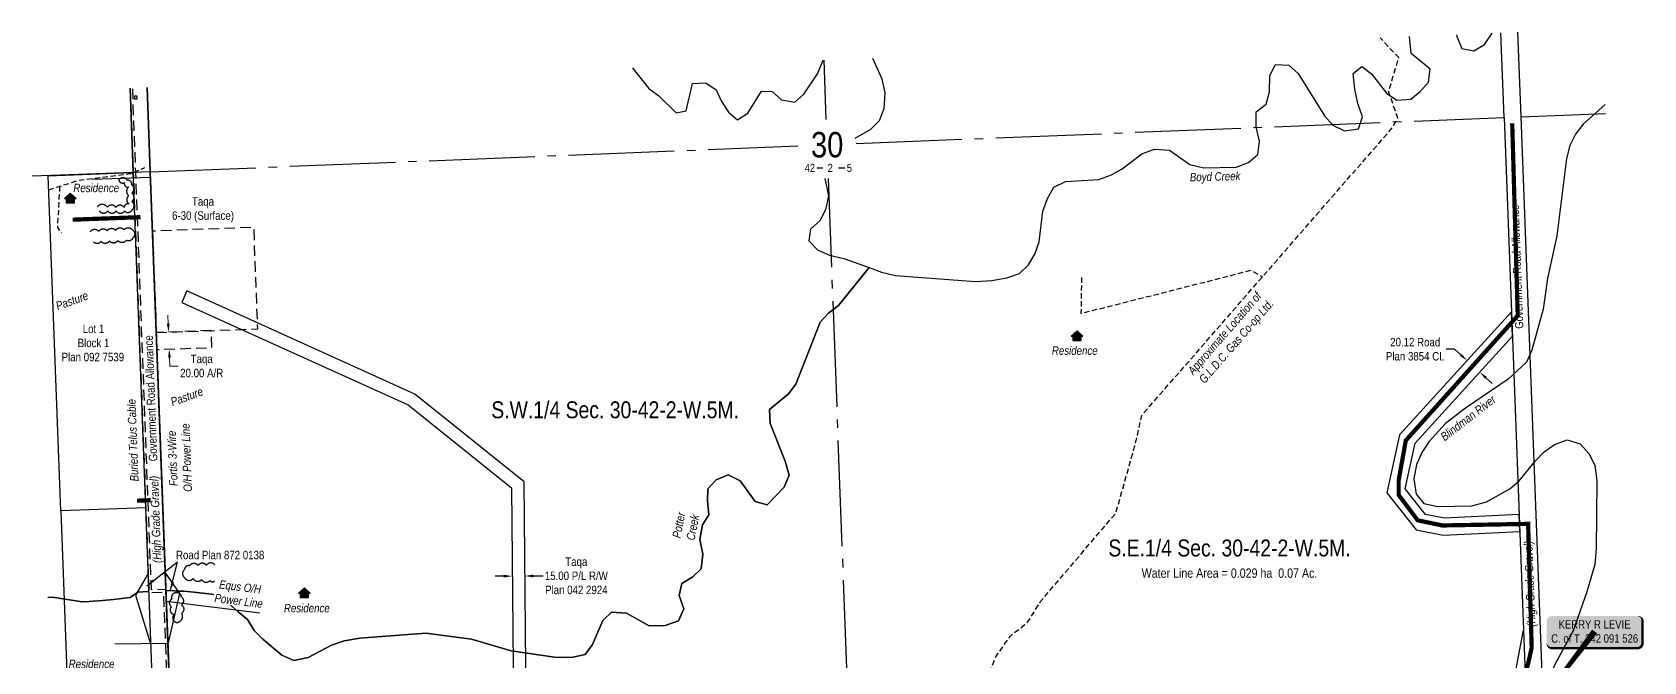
# Model space of a CAD drawing. Extents: x 665644 to 689199, y 5825051 to 5844826.
# Drawn here: x 683229 to 685134, y 5835869 to 5836613 of the extents above; entities that cross this region are included whole.
import ezdxf
from ezdxf.enums import TextEntityAlignment as Align

# ---------------------------------------------------------------- set-up
doc = ezdxf.new("R2010")
doc.units = 0
doc.header["$LTSCALE"] = 5
doc.header["$PDSIZE"] = 0.5
for name, pattern in [('0', [1, 1, 0]), ('foc-ACCESSROAD', [3.75, 2.5, -1.25]), ('foc-FLOWLINE', [3.75, 2.5, -1.25]), ('foc-QUARTERLINE', [33, 25, -3, 2, -3]), ('UG_PIPE', [1.875, 1.25, -0.625])]:
    doc.linetypes.add(name, pattern=pattern)
doc.layers.get('Defpoints').update_dxf_attribs({"color": 9})
for name, color, linetype in [('10', 1, 'Continuous'), ('9', 3, 'Continuous'), ('AS-OWNER', 7, 'Continuous'), ('AS-PIPE-UG', 44, 'UG_PIPE'), ('AS-POWER', 104, 'foc-POWER'), ('AS-RESIDENCE', 14, 'Continuous'), ('AS-ROADS', 254, 'Continuous'), ('AS-TELEPHONE', 224, 'foc-TEL'), ('AS-TELEPHONE-T', 224, 'Continuous'), ('C-EZE', 13, 'foc-FLOWLINE'), ('C-SYMBOL', 7, 'Continuous'), ('F-RW', 190, 'Continuous'), ('F-WS', 190, 'foc-ACCESSROAD'), ('L-AREAREQUIRED', 7, 'Continuous'), ('L-ROAD-T', 7, 'Continuous'), ('L-SEC', 7, 'Continuous'), ('L-SECLBL', 7, 'Continuous'), ('L-SECQ', 8, 'foc-QUARTERLINE'), ('L-TITLEDB', 4, 'Continuous'), ('L-TITLEDB-T', 4, 'Continuous'), ('T-BUSH', 110, '0'), ('T-WATER', 160, 'Continuous'), ('T-WATER-T', 170, 'Continuous')]:
    doc.layers.add(name, color=color, linetype=linetype)
for name, color, linetype, lineweight in [('F-RW-T', 190, 'Continuous', 9), ('F-WS-T', 190, 'Continuous', 9), ('T-TEXT', 48, 'Continuous', 18)]:
    doc.layers.add(name, color=color, linetype=linetype, lineweight=lineweight)
doc.styles.add('100L', font='ARIALN.TTF', dxfattribs={"height": 11})
doc.styles.add('175L', font='ARIALN.TTF', dxfattribs={"height": 20})
doc.styles.add('80', font='ARIALN.TTF', dxfattribs={"height": 10})
doc.styles.add('80CG', font='ARIALN.TTF', dxfattribs={"height": 10})
doc.styles.add('80L', font='ARIALN.TTF', dxfattribs={"height": 10})
doc.styles.add('80LS', font='ARIALNI.TTF', dxfattribs={"height": 10})
doc.styles.add('foc-LtypeFont', font='ARIALN.TTF', dxfattribs={"height": 7.35})
doc.styles.add('SIMPLEX', font='ARIALN.TTF')
doc.linetypes.add('foc-POWER', pattern='A,6,-1,["P",foc-LtypeFont,S=0.2,R=0,X=-0.625,Y=-0.75],-1.24,4', length=12.24)
doc.linetypes.add('foc-POWER-NOLINE', pattern='A,0,-4,["P",foc-LtypeFont,S=0.2,R=0,X=-0.625,Y=-0.75],-8.24', length=12.24)
doc.linetypes.add('foc-TEL', pattern='A,2,-1,["T",foc-LtypeFont,S=0.2,R=0,X=-0.425,Y=-0.75],-1.24,8', length=12.24)
doc.linetypes.add('foc-TEL-NOLINE', pattern='A,0,-2,["T",foc-LtypeFont,S=0.2,R=0,X=-0.425,Y=-0.75],-10.24', length=12.24)
doc.linetypes.add('foc-TOPO-flowdirection-NOLINE', pattern='A,0,[">",foc-LtypeFont,S=0.3,R=0,X=0,Y=-0.945],-20,[">",foc-LtypeFont,S=0.3,R=0,X=0,Y=-0.945],0', length=20)
doc.dimstyles.new('Compass 5 000', dxfattribs={"dimscale": 5, "dimtxt": 9, "dimasz": 2, "dimexe": 0.2, "dimexo": 0.0625, "dimgap": 0.5, "dimtad": 0, "dimtih": 1, "dimtoh": 1, "dimzin": 0, "dimdsep": 46, "dimtxsty": '80CG', "dimcen": 0.1, "dimse1": 1, "dimse2": 1, "dimclrd": 256, "dimclrt": 256, "dimaunit": 1, "dimadec": 4, "dimazin": 0, "dimtfac": 0.06, "dimtofl": 0, "dimtmove": 0, "dimatfit": 1, "dimfxl": 0.2, "dimtolj": 1, "dimtzin": 0, "dimlwd": -1, "dimarcsym": 0})

# ---------------------------------------------------------------- blocks, each defined once
blk = doc.blocks.new('*D1382')
at = {"layer": 'Defpoints', "color": 0, "transparency": 16777216}
for p in [(683811.1, 5835970.1), (683796.5, 5835925.3), (683811.5, 5835925.5)]:
    blk.add_point(p, dxfattribs=at)
at = {"layer": 'F-RW', "transparency": 16777216}
for p, q in [((683786.1, 5835969.9), (683776.1, 5835969.8)), ((683821.1, 5835970.2), (683832.8, 5835970.3))]:
    blk.add_line(p, q, dxfattribs=at)
for points in [[(683786.1, 5835971.6), (683786.1, 5835968.3), (683796.1, 5835970)], [(683821.1, 5835971.9), (683821.1, 5835968.6), (683811.1, 5835970.1)]]:
    blk.add_solid(points, dxfattribs=at)
at = {"layer": 'F-RW', "transparency": 16777216, "insert": (683871.9, 5835970.3), "char_height": 10, "attachment_point": 5, "style": '80CG'}
blk.add_mtext('\\A1;Taqa\\P15.00 P/L R/W\\PPlan 042 2924', dxfattribs=at)
blk = doc.blocks.new('L-SECLBL')
at = {"layer": '9', "color": 7}
for p, q in [((-5.1, -27.8), (-12.3, -27.8)), ((20.7, -27.8), (13.5, -27.8))]:
    blk.add_line(p, q, dxfattribs=at)
at = {"layer": '10', "color": 2, "style": 'SIMPLEX'}
blk.add_attdef('SEC', text='', height=30, dxfattribs=at).set_placement((0, 0), align=Align.MIDDLE)
at = {"layer": '10', "color": 5, "style": '80L'}
blk.add_attdef('TWP', text='', height=9.5, dxfattribs=at).set_placement((-14.4, -27.4), align=Align.MIDDLE_RIGHT)
blk.add_attdef('RGE', text='', height=9.5, dxfattribs=at).set_placement((3.6, -27.4), align=Align.MIDDLE_CENTER)
blk.add_attdef('MER', text='', height=9.5, dxfattribs=at).set_placement((23.2, -27.4), align=Align.MIDDLE_LEFT)
blk = doc.blocks.new('*D1383')
at = {"layer": 'Defpoints', "color": 0, "transparency": 16777216}
for p in [(684951.1, 5835774.7), (684977.9, 5835769.4), (684963, 5835758.4)]:
    blk.add_point(p, dxfattribs=at)
at = {"layer": 'L-TITLEDB', "transparency": 16777216}
for p, q in [((684925.8, 5835840.8), (684915.8, 5835840.8)), ((684960.2, 5835793.7), (684925.8, 5835840.8)), ((684983.8, 5835761.3), (684989.7, 5835753.2))]:
    blk.add_line(p, q, dxfattribs=at)
for points in [[(684961.5, 5835794.7), (684958.8, 5835792.7), (684966.1, 5835785.6)], [(684985.2, 5835762.3), (684982.5, 5835760.3), (684977.9, 5835769.4)]]:
    blk.add_solid(points, dxfattribs=at)
at = {"layer": 'L-TITLEDB', "transparency": 16777216, "insert": (684878.3, 5835840.8), "char_height": 10, "attachment_point": 5, "style": '80CG'}
blk.add_mtext('\\A1;20.12 Road\\PPlan 2302 EO', dxfattribs=at)
blk = doc.blocks.new('*D1384')
at = {"layer": 'Defpoints', "color": 0, "transparency": 16777216}
for p in [(684930.9, 5836231.1), (684939.9, 5836211.1), (684945.8, 5836217.5)]:
    blk.add_point(p, dxfattribs=at)
at = {"layer": 'L-TITLEDB', "transparency": 16777216}
for p, q in [((684910.3, 5836238.1), (684900.3, 5836238.1)), ((684917.7, 5836231.4), (684910.3, 5836238.1)), ((684947.3, 5836204.4), (684954.7, 5836197.7))]:
    blk.add_line(p, q, dxfattribs=at)
for points in [[(684918.8, 5836232.6), (684916.5, 5836230.2), (684925, 5836224.7)], [(684948.4, 5836205.6), (684946.2, 5836203.2), (684939.9, 5836211.1)]]:
    blk.add_solid(points, dxfattribs=at)
at = {"layer": 'L-TITLEDB', "transparency": 16777216, "insert": (684863.7, 5836238.1), "char_height": 10, "attachment_point": 5, "style": '80CG'}
blk.add_mtext('\\A1;20.12 Road\\PPlan 3854 CL', dxfattribs=at)
blk = doc.blocks.new('*D1393')
at = {"layer": 'Defpoints', "color": 0, "transparency": 16777216}
for p in [(683420.9, 5836259.4), (683390.5, 5836238.3), (683421.7, 5836239.5)]:
    blk.add_point(p, dxfattribs=at)
at = {"layer": 'F-WS-T', "transparency": 16777216}
for p, q in [((683389.4, 5836268.3), (683389.1, 5836278.3)), ((683390.9, 5836228.3), (683391.3, 5836218.3)), ((683391.3, 5836218.3), (683401.3, 5836218.3))]:
    blk.add_line(p, q, dxfattribs=at)
for points in [[(683391.1, 5836268.3), (683387.8, 5836268.2), (683389.8, 5836258.3)], [(683392.6, 5836228.4), (683389.3, 5836228.2), (683390.5, 5836238.3)]]:
    blk.add_solid(points, dxfattribs=at)
at = {"layer": 'F-WS-T', "transparency": 16777216, "insert": (683429, 5836218.3), "char_height": 10, "attachment_point": 5, "style": '80CG'}
blk.add_mtext('\\A1;Taqa\\P20.00 A/R', dxfattribs=at)
blk = doc.blocks.new('*D1394')
at = {"layer": 'Defpoints', "color": 0, "transparency": 16777216}
for p in [(683420.9, 5836259.4), (683390.5, 5836238.3), (683421.7, 5836239.5)]:
    blk.add_point(p, dxfattribs=at)
at = {"layer": 'F-WS-T', "transparency": 16777216}
for p, q in [((683389.4, 5836268.3), (683389.1, 5836278.3)), ((683390.9, 5836228.3), (683391.3, 5836218.3)), ((683391.3, 5836218.3), (683401.3, 5836218.3))]:
    blk.add_line(p, q, dxfattribs=at)
for points in [[(683391.1, 5836268.3), (683387.8, 5836268.2), (683389.8, 5836258.3)], [(683392.6, 5836228.4), (683389.3, 5836228.2), (683390.5, 5836238.3)]]:
    blk.add_solid(points, dxfattribs=at)
at = {"layer": 'F-WS-T', "transparency": 16777216, "insert": (683429, 5836218.3), "char_height": 10, "attachment_point": 5, "style": '80CG'}
blk.add_mtext('\\A1;Taqa\\P20.00 A/R', dxfattribs=at)
blk = doc.blocks.new('*D1395')
at = {"layer": 'Defpoints', "color": 0, "transparency": 16777216}
for p in [(683420.9, 5836259.4), (683390.5, 5836238.3), (683421.7, 5836239.5)]:
    blk.add_point(p, dxfattribs=at)
at = {"layer": 'F-WS-T', "transparency": 16777216}
for p, q in [((683389.4, 5836268.3), (683389.1, 5836278.3)), ((683390.9, 5836228.3), (683391.3, 5836218.3)), ((683391.3, 5836218.3), (683401.3, 5836218.3))]:
    blk.add_line(p, q, dxfattribs=at)
for points in [[(683391.1, 5836268.3), (683387.8, 5836268.2), (683389.8, 5836258.3)], [(683392.6, 5836228.4), (683389.3, 5836228.2), (683390.5, 5836238.3)]]:
    blk.add_solid(points, dxfattribs=at)
at = {"layer": 'F-WS-T', "transparency": 16777216, "insert": (683429, 5836218.3), "char_height": 10, "attachment_point": 5, "style": '80CG'}
blk.add_mtext('\\A1;Taqa\\P20.00 A/R', dxfattribs=at)
blk = doc.blocks.new('res_occ')
for points in [[(0.1, 0.89), (-1.26, -0.37), (1.46, -0.37)], [(-0.9, -1.43), (1.1, -1.43), (1.1, -0.37), (-0.9, -0.37)]]:
    blk.add_hatch(color=14).paths.add_polyline_path(points)
at = {"color": 14}
for points in [[(0.1, 0.89), (-1.26, -0.37), (1.46, -0.37)], [(-0.9, -1.43), (1.1, -1.43), (1.1, -0.37), (-0.9, -0.37)]]:
    blk.add_lwpolyline(points, close=True, dxfattribs=at)
blk = doc.blocks.new('*U2567')
h = blk.add_hatch(color=59)
edge = h.paths.add_edge_path()
edge.add_line((-51.5, -20), (51.5, -20))
edge.add_arc((51.5, -14), 6, 270, 360)
edge.add_line((57.5, -14), (57.5, 12.5))
edge.add_arc((51.5, 12.5), 6, 0, 90)
edge.add_line((51.5, 18.5), (-51.5, 18.5))
edge.add_arc((-51.5, 12.5), 6, 90, 180)
edge.add_line((-57.5, 12.5), (-57.5, -14))
edge.add_arc((-51.5, -14), 6, 180, 270)
at = {"color": 1, "flags": 128}
blk.add_lwpolyline([(-51.5, -20, 3, 3, 0), (51.5, -20, 3, 3, 0.414214), (57.5, -14, 3, 3, 0), (57.5, 12.5, 3, 0, 0.414214), (51.5, 18.5, 0, 0, 0), (-51.5, 18.5, 0, 0, 0.414214), (-57.5, 12.5, 0, 0, 0), (-57.5, -14, 0, 3, 0.414214)], format="xyseb", close=True, dxfattribs=at)
blk.add_lwpolyline([(-120.8, -158.4, 0, 7.5, 0), (0, 0, 0, 0, 0)], format="xyseb", dxfattribs=at)
at = {"color": 1, "style": '80'}
blk.add_attdef('ENTER_TEXT_001', (-36, -5), '', height=10, dxfattribs=at)

msp = doc.modelspace()

# ---------------------------------------------------------------- linework, layer by layer
at = {"layer": 'AS-PIPE-UG', "flags": 128}
for points in [[(683248.512, 5836426.259), (683249.177, 5836426.997), (683284.254, 5836437.985), (683345.373, 5836445.674), (683361.794, 5836452.707)], [(683248.512, 5836426.259), (683249.177, 5836426.997), (683284.254, 5836437.985), (683345.373, 5836445.674), (683361.794, 5836452.707)], [(683261.065, 5836430.721), (683258.367, 5836381.842), (683263.397, 5836375.81)], [(683261.065, 5836430.721), (683258.367, 5836381.842), (683263.397, 5836375.81)], [(683261.065, 5836430.721), (683258.367, 5836381.842), (683263.397, 5836375.81)], [(684469.169, 5836323.004), (684468.529, 5836280.393), (684669.981, 5836331.526), (684683.167, 5836323.724)]]:
    msp.add_lwpolyline(points, dxfattribs=at)
at = {"layer": 'AS-POWER', "linetype": 'foc-POWER-NOLINE', "flags": 128}
msp.add_lwpolyline([(683398.098, 5835648.725), (683368.219, 5836447.663), (683364.477, 5836547.593)], dxfattribs=at)
at = {"layer": 'AS-POWER', "flags": 128}
for points in [[(683277.016, 5836444.683), (683368.201, 5836448.14)], [(683299.879, 5836439.025), (683368.446, 5836441.591)], [(683299.879, 5836439.025), (683368.446, 5836441.591)], [(683387.184, 5835940.57), (683497.69, 5835926.711)], [(683387.184, 5835940.57), (683497.69, 5835926.711)], [(683387.184, 5835940.57), (683497.69, 5835926.711)], [(683326.37, 5835890.04), (683389.049, 5835890.618)], [(683326.37, 5835890.04), (683389.049, 5835890.618)], [(683326.37, 5835890.04), (683389.049, 5835890.618)]]:
    msp.add_lwpolyline(points, dxfattribs=at)
at = {"layer": 'AS-ROADS', "flags": 128}
msp.add_lwpolyline([(684880.436, 5835701.374, 5, 5, 0), (684886.834, 5835714.662, 5, 5, 0), (684925.878, 5835742.17, 5, 5, 0), (684978.845, 5835786.274, 5, 5, 0), (685001.386, 5835885.304, 5, 5, 0), (684997.16, 5836031.736, 5, 5, 0), (684895.725, 5836029.859, 5, 5, 0), (684866.609, 5836035.96, 5, 5, 0), (684844.068, 5836065.998, 5, 5, 0), (684844.068, 5836082.894, 5, 5, 0), (684852.521, 5836130.297, 5, 5, 0), (684984.874, 5836277.713, 5, 5, 0), (684978.378, 5836504.989, 0, 0, 0)], format="xyseb", dxfattribs=at)
at = {"layer": 'AS-ROADS', "const_width": 5, "flags": 128}
for points in [[(683356.665, 5836394.217), (683276.444, 5836391.217)], [(683368.699, 5836059.756), (683352.612, 5836059.154)]]:
    msp.add_lwpolyline(points, dxfattribs=at)
at = {"layer": 'AS-TELEPHONE', "linetype": 'foc-TEL-NOLINE', "flags": 128}
msp.add_lwpolyline([(683378.194, 5835642.744), (683348.12, 5836446.855), (683344.377, 5836546.785)], dxfattribs=at)
at = {"layer": 'AS-TELEPHONE-T', "flags": 128}
msp.add_lwpolyline([(683352.722, 5836537.036), (683349.722, 5836537.036), (683349.722, 5836534.036), (683352.722, 5836534.036)], close=True, dxfattribs=at)
at = {"layer": 'C-EZE', "flags": 128}
for points in [[(683344.377, 5836546.785), (683348.12, 5836446.855), (683366.682, 5835950.491), (683383.783, 5835951.131), (683395.213, 5835645.607), (683602.637, 5835653.893), (683603.614, 5835629.435), (683396.125, 5835621.147), (683399.753, 5835523.395)], [(683344.377, 5836546.785), (683348.12, 5836446.855), (683366.682, 5835950.491), (683383.783, 5835951.131), (683395.213, 5835645.607), (683602.637, 5835653.893), (683603.614, 5835629.435), (683396.125, 5835621.147), (683399.753, 5835523.395)], [(683402.751, 5835523.514), (683399.234, 5835618.269), (683606.731, 5835626.557), (683605.515, 5835657.01), (683398.098, 5835648.725), (683386.669, 5835954.241), (683369.57, 5835953.601), (683351.118, 5836446.967), (683347.374, 5836546.906)], [(683402.751, 5835523.514), (683399.234, 5835618.269), (683606.731, 5835626.557), (683605.515, 5835657.01), (683398.098, 5835648.725), (683386.669, 5835954.241), (683369.57, 5835953.601), (683351.118, 5836446.967), (683347.374, 5836546.906)]]:
    msp.add_lwpolyline(points, dxfattribs=at)
at = {"layer": 'F-RW', "flags": 128}
msp.add_lwpolyline([(683405.336, 5836293.405), (683673.123, 5836172.301), (683795.142, 5836074.199), (683797.455, 5835822.442), (683759.905, 5835700.042), (683761.314, 5835663.234), (683776.308, 5835663.832), (683774.991, 5835698.084), (683812.483, 5835820.265), (683810.076, 5836081.439), (683681.035, 5836185.182), (683411.515, 5836307.071)], close=True, dxfattribs=at)
at = {"layer": 'F-WS', "flags": 128}
for points in [[(683375.322, 5836257.739), (683495.238, 5836262.222), (683490.753, 5836382.138), (683370.837, 5836377.655)], [(683375.322, 5836257.739), (683495.238, 5836262.222), (683490.753, 5836382.138), (683370.837, 5836377.655)], [(683440.268, 5836260.167), (683375.322, 5836257.739), (683376.069, 5836237.756), (683441.015, 5836240.184)], [(683440.268, 5836260.167), (683375.322, 5836257.739), (683376.069, 5836237.756), (683441.015, 5836240.184)], [(683440.268, 5836260.167), (683375.322, 5836257.739), (683376.069, 5836237.756), (683441.015, 5836240.184)]]:
    msp.add_lwpolyline(points, close=True, dxfattribs=at)
at = {"layer": 'L-SEC', "flags": 128}
for points in [[(684968.819, 5836511.997), (684965.046, 5836611.923)], [(684988.92, 5836512.748), (684985.145, 5836612.731)], [(683344.373, 5836546.785), (683348.113, 5836446.91)], [(683364.477, 5836547.593), (683368.219, 5836447.663)], [(684968.819, 5836511.997), (684999.025, 5835707.492)], [(685019.125, 5835708.264), (684988.92, 5836512.748)], [(683378.194, 5835642.744), (683348.12, 5836446.855)], [(683368.219, 5836447.663), (683398.292, 5835643.547)]]:
    msp.add_lwpolyline(points, dxfattribs=at)
at = {"layer": 'L-SECQ', "flags": 128}
for points in [[(684167.352, 5836509.809), (684164.728, 5836579.757)], [(684202.89, 5836481.21), (684968.819, 5836511.997)], [(684988.918, 5836512.805), (685088.838, 5836516.821)], [(683368.219, 5836447.663), (684133.663, 5836478.428)], [(683348.12, 5836446.855), (683228.654, 5836442.487)], [(684198.651, 5835675.517), (684169.976, 5836439.859)]]:
    msp.add_lwpolyline(points, dxfattribs=at)
at = {"layer": 'L-TITLEDB', "flags": 128}
for points in [[(683362.93, 5836050.76), (683262.408, 5836047.011), (683247.619, 5836443.181), (683348.12, 5836446.855)], [(683362.93, 5836050.76), (683262.408, 5836047.011), (683247.619, 5836443.181), (683348.12, 5836446.855)], [(683362.93, 5836050.76), (683262.408, 5836047.011), (683247.619, 5836443.181), (683348.12, 5836446.855)], [(683262.408, 5836047.011), (683277.446, 5835644.158)], [(683262.408, 5836047.011), (683277.446, 5835644.158)], [(683262.408, 5836047.011), (683277.446, 5835644.158)], [(683365.839, 5835972.958), (683350.788, 5835947.382)], [(683365.839, 5835972.958), (683350.788, 5835947.382)], [(683365.839, 5835972.958), (683350.788, 5835947.382)], [(683385.941, 5835973.708), (683402.862, 5835949.325), (683389.093, 5835889.451)], [(683385.941, 5835973.708), (683402.862, 5835949.325), (683389.093, 5835889.451)], [(683385.941, 5835973.708), (683402.862, 5835949.325), (683389.093, 5835889.451)], [(683350.788, 5835947.382), (683368.992, 5835888.701)], [(683350.788, 5835947.382), (683368.992, 5835888.701)], [(683350.788, 5835947.382), (683368.992, 5835888.701)], [(684858.453, 5835707.062), (684969.339, 5835787.997), (684991.568, 5835906.117)]]:
    msp.add_lwpolyline(points, dxfattribs=at)
msp.add_lwpolyline([(684977.447, 5836282.222), (684845.073, 5836136.832), (684830.243, 5836068.242), (684864.62, 5836024.736), (684896.7, 5836018.324), (684987.196, 5836022.563), (684986.441, 5836042.665), (684898.222, 5836038.533), (684875.816, 5836043.011), (684851.909, 5836073.267), (684863.59, 5836127.293), (684978.524, 5836253.527)], close=True, dxfattribs=at)
at = {"layer": 'T-BUSH', "flags": 128}
for points in [[(683307.861, 5836401.601, 0.52056705), (683317.86, 5836401.561, 0.52056705), (683327.858, 5836401.521, 0.52056705), (683337.857, 5836401.481, 0.52056705), (683346.589, 5836402.697, 0.52056705), (683346.46, 5836412.695, 0.52056705), (683346.331, 5836422.693, 0.52056705), (683346.202, 5836432.691, 0.52056705), (683340.993, 5836437.793, 0.52056705), (683331.006, 5836438.292, 0.52056705), (683337.475, 5836435.011, 0.52056705), (683342.554, 5836429.703, 0.52056705), (683342.819, 5836419.707, 0.52056705), (683343.083, 5836409.712, 0.52056705), (683337.438, 5836405.591, 0.52056705), (683327.441, 5836405.796, 0.52056705), (683317.445, 5836406.001, 0.52056705), (683305.381, 5836406.248, 0.52056705)], [(683297.358, 5836377.001, -0.52056705), (683307.341, 5836377.564, -0.52056705), (683317.324, 5836378.128, -0.52056705), (683327.307, 5836378.692, -0.52056705), (683337.29, 5836379.256, -0.52056705), (683347.267, 5836379.043, -0.52056705), (683347.547, 5836369.866, -0.52056705), (683339.92, 5836366.988, -0.52056705), (683329.933, 5836366.508, -0.52056705), (683319.945, 5836366.027, -0.52056705), (683309.958, 5836365.547, -0.52056705), (683301.073, 5836365.119, -0.52056705)], [(683444.676, 5835983.179, 0.52056705), (683434.683, 5835982.841, 0.52056705), (683424.69, 5835982.503, 0.52056705), (683414.697, 5835982.165, 0.52056705), (683408.797, 5835977.87, 0.52056705), (683409.005, 5835968.058, 0.52056705), (683418.948, 5835967.004, 0.52056705), (683428.891, 5835965.95, 0.52056705), (683438.834, 5835964.896, 0.52056705), (683444.406, 5835964.306, 0.52056705)]]:
    msp.add_lwpolyline(points, format="xyb", dxfattribs=at)
msp.add_lwpolyline([(683399.407, 5835914.808, -0.52056705), (683396.283, 5835924.306, -0.52056705), (683393.159, 5835933.805, -0.52056705), (683394.057, 5835943.37, -0.52056705), (683398.648, 5835950.585, -0.52056705), (683404.423, 5835945.99, -0.52056705), (683405.134, 5835936.021, -0.52056705), (683405.236, 5835926.023, -0.52056705)], format="xyb", close=True, dxfattribs=at)
at = {"layer": 'T-WATER'}
for points in [[(684165.692, 5836439.938), (684169.963, 5836419.565), (684166.535, 5836403.009), (684159.761, 5836389.846), (684148.79, 5836380.186), (684146.935, 5836366.41), (684157.047, 5836355.645), (684171.116, 5836349.347), (684188.073, 5836345.538), (684218.115, 5836334.717), (684232.709, 5836329.185), (684249.081, 5836325.229), (684343.807, 5836318.154), (684363.268, 5836319.43), (684380.792, 5836322.564), (684395.784, 5836327.799), (684406.549, 5836337.909), (684413.924, 5836350.504), (684419.23, 5836365.008), (684423.269, 5836401.331), (684428.892, 5836416.301), (684436.253, 5836429.476), (684450.295, 5836436.32), (684489.613, 5836438.756), (684504.472, 5836444.121), (684517.394, 5836451.272), (684540.614, 5836468.986), (684555.466, 5836474.673), (684573.153, 5836473.362), (684597.134, 5836456.492), (684613.64, 5836452.41), (684652.007, 5836453.45), (684666.732, 5836458.939), (684677.648, 5836468.143), (684679.395, 5836483.876), (684675.555, 5836500.86), (684675.748, 5836518.785), (684687.455, 5836527.673), (684691.384, 5836542.348), (684691.614, 5836561.645), (684698.457, 5836574.617), (684714.432, 5836573.856), (684725.116, 5836563.819), (684756.499, 5836513.756), (684766.418, 5836502.858), (684779.904, 5836496.286), (684796.792, 5836498.62), (684801.515, 5836512.85), (684795.942, 5836528.358), (684792.233, 5836545.281), (684790.452, 5836563.82), (684800.468, 5836572.282), (684812.169, 5836563.643), (684829.874, 5836540.749), (684842.086, 5836532.644), (684858.614, 5836533.467), (684869.656, 5836542.866), (684879.289, 5836553.872), (684881.177, 5836569.152), (684858.99, 5836587.693), (684857.04, 5836607.582)], [(684912.352, 5836609.806), (684912.831, 5836607.778), (684918.968, 5836593.398), (684932.894, 5836590.627), (684945.673, 5836598.367), (684954.561, 5836611.502)], [(685088.439, 5836527.424), (685062.324, 5836504.136), (685053.165, 5836492.424), (685046.658, 5836479.004), (685042.423, 5836463.409), (685031.09, 5836372.12), (685020.228, 5836321.847), (685015.078, 5836285.435), (685001.622, 5836237.134), (684995.137, 5836222.734), (684973.405, 5836202.831), (684923.018, 5836168.433), (684899.613, 5836150.195), (684891.637, 5836141.502), (684880.261, 5836129.101), (684871.583, 5836116.287), (684867.584, 5836107.037), (684865.36, 5836101.894), (684862.136, 5836084.949), (684864.691, 5836066.889), (684874.027, 5836055.78), (684890.458, 5836052.084), (684930.654, 5836053.23), (684947.951, 5836057.797), (684975.412, 5836072.985), (684986.386, 5836082.514), (685005.807, 5836106.421), (685016.304, 5836116.855), (685028.275, 5836125.62), (685043.326, 5836131.182), (685058.675, 5836126.158), (685068.867, 5836114.74), (685076.095, 5836101.296), (685078.266, 5836082.899), (685077.489, 5836002.306), (685075.939, 5835983.567), (685066.707, 5835951.381), (685050.453, 5835905.373), (685028.836, 5835865.395)], [(685088.439, 5836527.424), (685062.324, 5836504.136), (685053.165, 5836492.424), (685046.658, 5836479.004), (685042.423, 5836463.409), (685031.09, 5836372.12), (685020.228, 5836321.847), (685015.078, 5836285.435), (685001.622, 5836237.134), (684995.137, 5836222.734), (684973.405, 5836202.831), (684923.018, 5836168.433), (684899.613, 5836150.195), (684891.637, 5836141.502)]]:
    msp.add_lwpolyline(points, dxfattribs=at)
at = {"layer": 'T-WATER', "linetype": 'foc-TOPO-flowdirection-NOLINE', "flags": 128}
for points in [[(684165.693, 5836439.939), (684169.964, 5836419.566), (684166.536, 5836403.01), (684159.762, 5836389.847), (684148.791, 5836380.187), (684146.936, 5836366.411), (684157.048, 5836355.646), (684171.117, 5836349.348), (684188.074, 5836345.539), (684218.116, 5836334.718), (684232.71, 5836329.187), (684249.082, 5836325.231), (684343.808, 5836318.156), (684363.269, 5836319.432), (684380.793, 5836322.566), (684395.785, 5836327.801), (684406.55, 5836337.911), (684413.925, 5836350.506), (684419.231, 5836365.01), (684423.27, 5836401.333), (684428.893, 5836416.302), (684436.254, 5836429.477), (684450.296, 5836436.322), (684489.614, 5836438.757), (684504.473, 5836444.123), (684517.395, 5836451.274), (684540.615, 5836468.987), (684555.467, 5836474.674), (684573.154, 5836473.363), (684597.135, 5836456.493), (684613.641, 5836452.411), (684652.008, 5836453.452), (684666.733, 5836458.941), (684677.649, 5836468.144), (684679.396, 5836483.877), (684675.556, 5836500.862), (684675.749, 5836518.786), (684687.456, 5836527.674), (684691.385, 5836542.35), (684691.615, 5836561.647), (684698.458, 5836574.619), (684714.433, 5836573.857), (684725.117, 5836563.821), (684756.5, 5836513.758), (684766.419, 5836502.859), (684779.905, 5836496.288), (684796.793, 5836498.622), (684801.516, 5836512.851), (684795.943, 5836528.36), (684792.234, 5836545.283), (684790.453, 5836563.821), (684800.469, 5836572.284), (684812.17, 5836563.645), (684829.875, 5836540.751), (684842.087, 5836532.646), (684858.615, 5836533.468), (684869.657, 5836542.868), (684879.29, 5836553.873), (684881.178, 5836569.153), (684858.991, 5836587.694), (684857.041, 5836607.583)], [(684912.354, 5836609.806), (684912.832, 5836607.78), (684918.969, 5836593.399), (684932.895, 5836590.629), (684945.674, 5836598.369), (684954.561, 5836611.502)], [(683938.453, 5836570.664), (683939.268, 5836569.368), (683957.436, 5836546.22), (683969.53, 5836537.529), (683989.857, 5836517.307), (684001.641, 5836519.722), (684009.233, 5836552.199), (684024.978, 5836552.938), (684037.197, 5836544.512), (684043.647, 5836530.785), (684051.766, 5836518.472), (684062.631, 5836509.163), (684074.687, 5836517.078), (684090.795, 5836542.942), (684103.484, 5836542.893), (684114.368, 5836532.73), (684130.186, 5836530.138), (684141.028, 5836539.73), (684157.114, 5836563.629), (684163.863, 5836579.722)], [(684221.915, 5836582.056), (684232.98, 5836557.645), (684236.745, 5836541.114), (684235.393, 5836522.312), (684229.889, 5836507.935), (684219.846, 5836497.71), (684201.213, 5836487.214)], [(685088.439, 5836527.425), (685062.324, 5836504.136), (685053.165, 5836492.424), (685046.658, 5836479.005), (685042.423, 5836463.41), (685031.09, 5836372.121), (685020.228, 5836321.848), (685015.078, 5836285.436), (685001.622, 5836237.135), (684995.137, 5836222.734), (684973.405, 5836202.832), (684923.018, 5836168.433), (684899.613, 5836150.195), (684891.637, 5836141.502), (684880.261, 5836129.102), (684871.583, 5836116.288), (684867.584, 5836107.037), (684865.36, 5836101.894), (684862.136, 5836084.949), (684864.691, 5836066.889), (684874.027, 5836055.78), (684890.458, 5836052.085), (684930.654, 5836053.231), (684947.951, 5836057.797), (684975.412, 5836072.986), (684986.386, 5836082.514), (685005.807, 5836106.421), (685016.304, 5836116.855), (685028.275, 5836125.62), (685043.326, 5836131.183), (685058.675, 5836126.158), (685068.867, 5836114.741), (685076.095, 5836101.296), (685078.266, 5836082.9), (685077.489, 5836002.306), (685075.939, 5835983.567), (685066.707, 5835951.382), (685050.453, 5835905.374), (685028.836, 5835865.395), (685003.872, 5835808.01), (684972.159, 5835715.619), (684968.224, 5835708.684), (684953.463, 5835682.667), (684919.588, 5835622.964), (684921.858, 5835606.009), (684935.286, 5835599.11), (684953.412, 5835601.667), (684990.455, 5835606.406), (685034.343, 5835624.049), (685051.576, 5835628.548), (685071.291, 5835630.159), (685090.154, 5835628.938), (685102.565, 5835620.709), (685107.683, 5835605.124), (685107.813, 5835566.474), (685094.711, 5835454.543), (685059.305, 5835324.922), (685052.065, 5835312.139), (685042.356, 5835301.592), (685017.113, 5835265.851), (685006.471, 5835256.133), (684993.308, 5835247.995), (684951.039, 5835228.099), (684912.641, 5835204.691), (684880.557, 5835181.227), (684864.881, 5835169.763), (684802.027, 5835107.556), (684783.82, 5835084.918), (684764.731, 5835042.968), (684760.905, 5835026.598), (684759.61, 5835008.191), (684760.387, 5834987.738), (684767.647, 5834952.057), (684780.589, 5834922.714), (684788.831, 5834910.73), (684802.664, 5834903.251), (684835.773, 5834896.588), (684871.968, 5834892.349), (684923.39, 5834882.688), (684941.282, 5834880.987), (684956.579, 5834875.372), (684982.746, 5834860.185), (684992.649, 5834850.004), (684999.506, 5834835.635), (684999.061, 5834817.182), (684988.692, 5834786.15), (684986.878, 5834782.421)], [(683386.728, 5835952.742), (683394.859, 5835953.01), (683398.626, 5835952.05), (683408.081, 5835952.345), (683419.753, 5835951.017), (683441.022, 5835948.634), (683449.622, 5835946.637), (683457.449, 5835940.823), (683471.97, 5835927.688), (683482.962, 5835918.644), (683491.156, 5835905.879), (683501.13, 5835895.433), (683523.647, 5835876.765), (683537.98, 5835870.348), (683554.969, 5835873.993), (683582.45, 5835888.263), (683597.51, 5835893.437), (683615.884, 5835896.584), (683694.106, 5835902.428), (683747.821, 5835895.499), (683794.692, 5835881.677), (683846.134, 5835874.048), (683866.083, 5835873.966), (683882.228, 5835877.329), (683891.126, 5835889.098), (683903.253, 5835917.488), (683913.503, 5835927.264), (683931.053, 5835926.21), (683958.002, 5835911.241), (683976.956, 5835911.787), (683992.862, 5835917.109), (683998.891, 5835931.432), (683993.312, 5835947.136), (683996.726, 5835961.404), (684009.504, 5835969.209), (684019.367, 5835978.711), (684021.409, 5835995.891), (684017.823, 5836013.206), (684021.107, 5836030.415), (684028.555, 5836042.613), (684027.013, 5836059.19), (684027.364, 5836072.997), (684037.132, 5836083.81), (684051.588, 5836089.618), (684065.611, 5836082.474), (684083.479, 5836058.076), (684097.688, 5836054.338), (684117.702, 5836075.048), (684123.469, 5836089.438), (684118.726, 5836105.812), (684100.936, 5836150.419), (684100.311, 5836166.949), (684122.732, 5836185.299), (684131.308, 5836196.803), (684160.044, 5836269.966), (684170.136, 5836280.915), (684181.977, 5836289.676), (684218.115, 5836334.717)], [(683247.228, 5835944.912), (683252.432, 5835944.969), (683287.536, 5835939.721), (683295.849, 5835940.195), (683311.894, 5835941.257), (683324.864, 5835942.297), (683344.587, 5835944.677), (683348.36, 5835947.56), (683353.687, 5835951.036), (683359.31, 5835951.553), (683366.633, 5835951.871)]]:
    msp.add_lwpolyline(points, dxfattribs=at)
at = {"layer": 'T-WATER', "flags": 128}
for points in [[(683938.452, 5836570.663), (683939.267, 5836569.367), (683957.435, 5836546.219), (683969.529, 5836537.528), (683989.856, 5836517.306), (684001.64, 5836519.721), (684009.232, 5836552.198), (684024.977, 5836552.937), (684037.196, 5836544.511), (684043.646, 5836530.784), (684051.765, 5836518.471), (684062.63, 5836509.162), (684074.686, 5836517.077), (684090.794, 5836542.941), (684103.483, 5836542.892), (684114.367, 5836532.729), (684130.185, 5836530.137), (684141.027, 5836539.729), (684157.113, 5836563.628), (684163.862, 5836579.722)], [(684221.913, 5836582.055), (684232.979, 5836557.644), (684236.744, 5836541.113), (684235.392, 5836522.311), (684229.888, 5836507.934), (684219.845, 5836497.709), (684201.212, 5836487.213)], [(684218.115, 5836334.717), (684181.977, 5836289.676), (684170.136, 5836280.915), (684160.044, 5836269.966), (684131.308, 5836196.803), (684122.732, 5836185.299), (684100.311, 5836166.949), (684100.936, 5836150.419), (684118.726, 5836105.812), (684123.469, 5836089.438), (684117.702, 5836075.048), (684097.688, 5836054.338), (684083.479, 5836058.076), (684065.611, 5836082.474), (684051.588, 5836089.618), (684037.132, 5836083.81), (684027.364, 5836072.997), (684027.013, 5836059.19), (684028.555, 5836042.613), (684021.107, 5836030.415), (684017.823, 5836013.206), (684021.409, 5835995.891), (684019.367, 5835978.711), (684009.504, 5835969.209), (683996.726, 5835961.404), (683993.312, 5835947.136), (683998.891, 5835931.432), (683992.862, 5835917.109), (683976.956, 5835911.787), (683958.002, 5835911.241), (683931.053, 5835926.21), (683913.503, 5835927.264), (683903.253, 5835917.488), (683891.126, 5835889.098), (683882.228, 5835877.329), (683866.083, 5835873.966), (683846.134, 5835874.048), (683794.692, 5835881.677), (683747.821, 5835895.499), (683694.106, 5835902.428), (683615.884, 5835896.584), (683597.51, 5835893.437), (683582.45, 5835888.263), (683554.969, 5835873.993), (683537.98, 5835870.348), (683523.647, 5835876.765), (683501.13, 5835895.433), (683491.156, 5835905.879), (683482.962, 5835918.644), (683471.97, 5835927.688), (683457.449, 5835940.823), (683449.622, 5835946.637), (683441.022, 5835948.634), (683419.753, 5835951.017), (683408.081, 5835952.345), (683398.626, 5835952.05), (683394.859, 5835953.01), (683386.728, 5835952.742)], [(683366.633, 5835951.871), (683359.31, 5835951.553), (683353.687, 5835951.036), (683348.36, 5835947.56), (683344.587, 5835944.677), (683324.864, 5835942.297), (683311.894, 5835941.257), (683295.849, 5835940.195), (683287.536, 5835939.721), (683252.432, 5835944.969), (683247.228, 5835944.912)]]:
    msp.add_lwpolyline(points, dxfattribs=at)

# ---------------------------------------------------------------- block references
at = {"layer": 'AS-OWNER'}
ref = msp.add_blockref('*U2567', (685075.823, 5835904.58), dxfattribs=dict(at, xscale=0.9842519685039371, yscale=0.9842519685039371, zscale=0.9842519685039371))
ref.add_attrib('ENTER_TEXT_001', 'KERRY R LEVIE', (685033.106, 5835908.032), dxfattribs={"layer": '0', "color": 1, "height": 9.84252, "style": '80'})
ref.add_attrib('ENTER_TEXT_002', 'C. of T. 242 091 526', (685024.415, 5835891.453), dxfattribs={"layer": '0', "color": 1, "height": 9.84252, "style": '80'})
at = {"layer": 'AS-RESIDENCE'}
for p, xscale, yscale, zscale in [((683273.142, 5836418.096), 4.999999999999987, 4.999999999999987, 4.999999999999987), ((684463.387, 5836255.49), 4.99999999999999, 4.99999999999999, 4.99999999999999), ((683549.876, 5835951.843), 4.999999999999985, 4.999999999999985, 4.999999999999985), ((683549.876, 5835951.843), 4.999999999999987, 4.999999999999987, 4.999999999999987), ((683549.876, 5835951.843), 4.999999999999981, 4.999999999999981, 4.999999999999981)]:
    msp.add_blockref('res_occ', p, dxfattribs=dict(at, xscale=xscale, yscale=yscale, zscale=zscale))
at = {"layer": 'L-SECLBL'}
msp.add_blockref('L-SECLBL', (684168.477, 5836479.827), dxfattribs=at).add_auto_attribs({'SEC': '30', 'TWP': '42', 'RGE': '2', 'MER': '5'})

# ---------------------------------------------------------------- texts
at = {"layer": 'AS-PIPE-UG', "insert": (684580.839, 5836198.779), "char_height": 10, "attachment_point": 1, "rotation": 48.924934, "style": '175L'}
msp.add_mtext_dynamic_manual_height_columns('\\pi19.835;{\\fArial Narrow|b0|i1|c0|p34;Approximate Location of\\P\\pi20.759;G.L.D.C. Gas Co-op Ltd.}', width=164.71119, gutter_width=100, heights=[0], dxfattribs=at)
at = {"layer": 'AS-POWER', "insert": (683391.032, 5836068.231), "char_height": 10, "attachment_point": 1, "rotation": 92.144985, "style": '175L'}
msp.add_mtext_dynamic_manual_height_columns('\\pi7.9797;{\\fArial Narrow|b0|i1|c0|p34;Fortis 3-Wire\\P\\pi0.57524;O/H Power Line}', width=80.67299, gutter_width=100, heights=[0], dxfattribs=at)
at = {"layer": 'AS-RESIDENCE', "char_height": 10, "attachment_point": 1, "style": '175L'}
for insert in [(683277.239, 5836433.751), (684434.11, 5836241.527), (683526.237, 5835937.172), (683526.237, 5835937.172), (683526.237, 5835937.172), (683271.766, 5835871.138)]:
    msp.add_mtext_dynamic_manual_height_columns('{\\fArial Narrow|b0|i1|c0|p34;Residence}', width=18.19126, gutter_width=100, heights=[0], dxfattribs=dict(at, insert=insert))
at = {"layer": 'AS-TELEPHONE', "linetype": 'foc-TEL-NOLINE', "insert": (683344.43, 5836081.408), "char_height": 10, "attachment_point": 1, "rotation": 92.125396, "style": '175L'}
msp.add_mtext_dynamic_manual_height_columns('\\pi0.29898;{\\fArial Narrow|b0|i1|c0|p34;Buried Telus Cable}', width=97.23506, gutter_width=100, heights=[0], dxfattribs=at)
at = {"layer": 'C-SYMBOL', "color": 3, "style": '175L'}
for s, p in [('S.W.1/4 Sec. 30-42-2-W.5M.', (683917.796, 5836150.55)), ('S.E.1/4 Sec. 30-42-2-W.5M.', (684644.132, 5835987.257))]:
    msp.add_text(s, height=20, dxfattribs=at).set_placement(p, align=Align.BOTTOM_CENTER)
at = {"layer": 'F-RW-T', "insert": (683430.578, 5836402.944), "char_height": 10, "attachment_point": 5, "style": '80CG'}
msp.add_mtext('\\A1;Taqa\\P6-30 (Surface)', dxfattribs=at)
at = {"layer": 'L-AREAREQUIRED', "color": 5, "style": '100L'}
msp.add_text('Water Line Area = 0.029 ha  0.07 Ac.', height=11.00136, dxfattribs=at).set_placement((684644.132, 5835964.754), align=Align.BOTTOM_CENTER)
at = {"layer": 'L-ROAD-T', "style": '80L'}
for height, rotation, p in [(9.84252, 92.150221, (684983.964, 5836335.567)), (10, 92.126839, (683368.888, 5836180.118))]:
    msp.add_text('Government Road Allowance', height=height, rotation=rotation, dxfattribs=at).set_placement(p, align=Align.MIDDLE_CENTER)
at = {"layer": 'L-TITLEDB-T', "insert": (683261.314, 5836267.253), "char_height": 10, "attachment_point": 1, "style": '175L'}
msp.add_mtext_dynamic_manual_height_columns('\\pi27.062;Lot 1\\P\\pi21.032;Block 1\\P\\pi2.0862;Plan 092 7539', width=76.66889, gutter_width=100, heights=[0], dxfattribs=at)
at = {"layer": 'L-TITLEDB-T', "insert": (683450.864, 5835994.857), "char_height": 10.00227, "attachment_point": 5, "style": '80CG'}
msp.add_mtext('\\A1;Road Plan 872 0138', dxfattribs=at)
at = {"layer": 'T-TEXT', "style": '80LS'}
for s, height, rotation, p in [('Pasture', 9.9988, 20, (683275.642, 5836295.482)), ('Pasture', 9.9988, 20, (683411.393, 5836182.145)), ('(High Grade Gravel)', 10, 92.126839, (683374.404, 5836037.014)), ('(High Grade Gravel)', 9.84252, 92.150221, (684999.062, 5835960.918))]:
    msp.add_text(s, height=height, rotation=rotation, dxfattribs=at).set_placement(p, align=Align.MIDDLE_CENTER)
at = {"layer": 'T-WATER-T', "attachment_point": 1}
for s, width, gutter_width, insert, char_height, rotation, style in [('\\pi30.577;{\\fArial Narrow|b0|i1|c0|p34;Boyd Creek}', 121.11405, 100, (684566.515, 5836445.568), 10, 1.543969, '175L'), ('{\\fArial Narrow|b0|i1|c0|p34;Blindman River}', 78.76303, 100, (684892.442, 5836137.149), 10, 37.686661, '175L'), ('\\pi0.32811;{\\fArial Narrow|b0|i1|c0|p34;Potter\\P\\pi0.77144;Creek}', 31.66207, 55, (683985.217, 5836015.91), 9.99881, 79.195256, '100L')]:
    msp.add_mtext_dynamic_manual_height_columns(s, width=width, gutter_width=gutter_width, heights=[0], dxfattribs=dict(at, insert=insert, char_height=char_height, rotation=rotation, style=style))

# ---------------------------------------------------------------- dimensions: what is measured, and where the dimension line sits
at = {"layer": 'F-RW'}
dim = msp.add_linear_dim(base=(683811.102, 5835970.15), p1=(683796.51, 5835925.316), p2=(683811.514, 5835925.454), angle=0.528027, text='Taqa\\P15.00 P/L R/W\\PPlan 042 2924', dimstyle='Compass 5 000', dxfattribs=at)
dim.commit()
dim.dimension.update_dxf_attribs({"geometry": '*D1382', "text_midpoint": (683871.863, 5835970.35), "dimtype": 161})
at = {"layer": 'F-WS-T'}
for picture in ['*D1393', '*D1394', '*D1395']:
    dim = msp.add_linear_dim(base=(683390.549, 5836238.297), p1=(683420.939, 5836259.444), p2=(683421.686, 5836239.461), angle=272.140833, text='Taqa\\P20.00 A/R', dimstyle='Compass 5 000', dxfattribs=at)
    dim.commit()
    dim.dimension.update_dxf_attribs({"geometry": picture, "text_midpoint": (683429.031, 5836218.311), "dimtype": 161})
at = {"layer": 'L-TITLEDB'}
for base, p1, p2, angle, text, picture, middle in [((684939.919, 5836211.126), (684930.883, 5836231.08), (684945.757, 5836217.538), 317.682649, '20.12 Road\\PPlan 3854 CL', '*D1384', (684863.702, 5836238.133)), ((684977.947, 5835769.375), (684951.094, 5835774.68), (684962.954, 5835758.432), 306.125072, '20.12 Road\\PPlan 2302 EO', '*D1383', (684878.326, 5835840.808))]:
    dim = msp.add_linear_dim(base=base, p1=p1, p2=p2, angle=angle, text=text, dimstyle='Compass 5 000', dxfattribs=at)
    dim.commit()
    dim.dimension.update_dxf_attribs({"geometry": picture, "text_midpoint": middle, "dimtype": 161})

# ---------------------------------------------------------------- leaders
at = {"layer": 'L-TITLEDB-T'}
for points in [[(683364.174, 5835958.448), (683400.576, 5835986.876)], [(683392.29, 5835953.394), (683400.576, 5835986.876)]]:
    msp.add_leader(points, dimstyle='Compass 5 000', dxfattribs=at)

# ---------------------------------------------------------------- next in the draw order: texts
at = {"layer": 'AS-POWER', "insert": (683446.632, 5835965.881), "char_height": 10, "attachment_point": 1, "rotation": 352.851736, "style": '175L', "bg_fill": 3, "box_fill_scale": 1.1, "bg_fill_color": 256, "bg_fill_transparency": 0}
msp.add_mtext_dynamic_manual_height_columns('\\pi3.8225;{\\fArial Narrow|b0|i1|c0|p34;Equs O/H \\P\\pi0.33;Power Line}', width=57.12658, gutter_width=100, heights=[0], dxfattribs=at)

# ---------------------------------------------------------------- next in the draw order: linework, layer by layer
at = {"layer": 'AS-PIPE-UG', "flags": 128}
msp.add_lwpolyline([(683395.892, 5835449.575), (683838.389, 5835482.201), (684099.937, 5835498.292), (684140.302, 5835502.77), (684183.512, 5835513.138), (684204.351, 5835522.912), (684204.351, 5835522.912), (684215.101, 5835526.366), (684245.053, 5835528.442), (684252.429, 5835539.268), (684259.554, 5835561.591), (684260.704, 5835576.792), (684258.154, 5835603.53), (684241.657, 5835643.852), (684245.144, 5835702.676), (684271.79, 5835715.247), (684296.906, 5835734.935), (684315.374, 5835757.576), (684336.618, 5835781.109), (684342.085, 5835792.528), (684358.393, 5835850.947), (684367.712, 5835874.654), (684385.078, 5835899.207), (684405.761, 5835915.837), (684420.384, 5835939.558), (684509.727, 5836044.342), (684533.174, 5836127.251), (684540.3, 5836159.809), (684836.741, 5836499.924), (684842.956, 5836511.571), (684832.296, 5836542.649), (684844.192, 5836582.73), (684822.059, 5836606.177)], dxfattribs=at)

doc.saveas('drawing.dxf')
